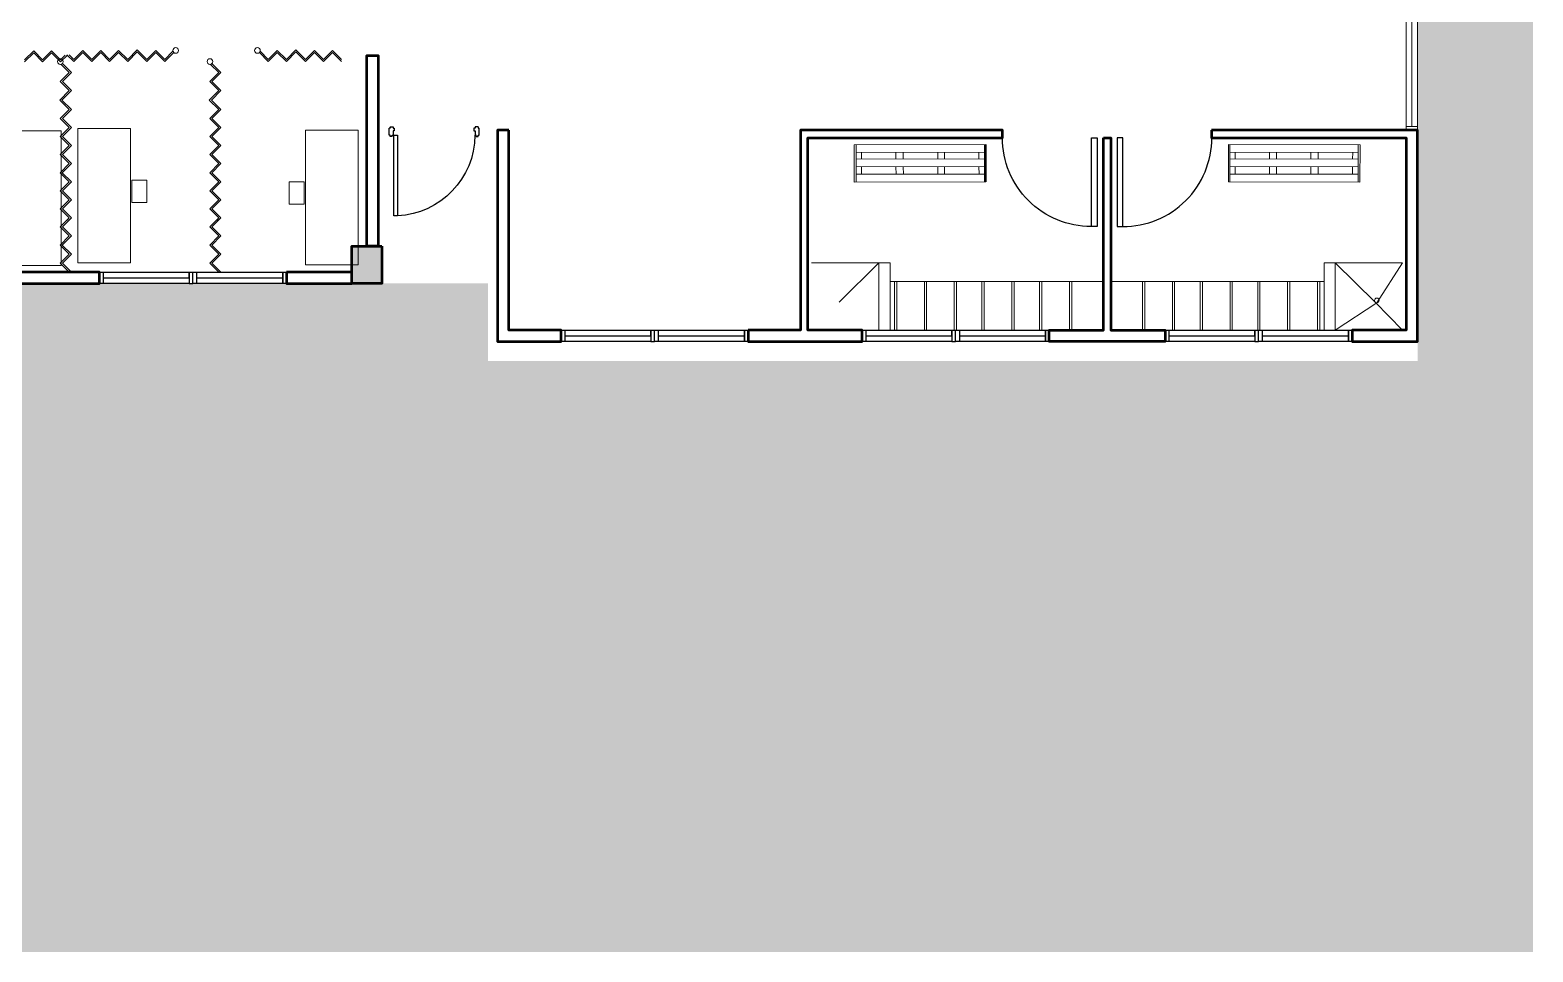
# Model space of a CAD drawing. Header units: millimetres. Extents: x 2508 to 2607, y 837 to 997.
# Drawn here: x 2580.22 to 2600.31, y 836.63 to 848.96 of the extents above; entities that cross this region are included whole.
import ezdxf

# ---------------------------------------------------------------- set-up
doc = ezdxf.new("R2010")
doc.units = ezdxf.units.MM
for name, color, linetype, lineweight in [('COLUMNAS', 255, 'Continuous', 50), ('MOBILIARIO', 181, 'Continuous', 9), ('PAREDES', 7, 'Continuous', 50), ('PISO EST', 250, 'Continuous', 0)]:
    doc.layers.add(name, color=color, linetype=linetype, lineweight=lineweight)
doc.layers.add('PUERT', color=20, linetype='Continuous')
doc.layers.add('VENTANA', color=5, linetype='Continuous')
pattern_1 = [(50, (-142.9073, -102.22134), (0.364369338, -0.03187817), [0.0381, -0.4191]), (355, (-142.9073, -102.22134), (-0.07048565, 0.382113286), [0.03048, -0.33528]), (100.451, (-142.87695, -102.224), (0.293885003, 0.350233376), [0.03238, -0.35618]), (46.1842, (-142.9073, -102.11974), (0.54215808, -0.084084656), [0.05715, -0.62865]), (96.6356, (-142.86213, -102.12675), (0.47480847, 0.49485111), [0.04857, -0.53427]), (351.184, (-142.9073, -102.11974), (0.47480921, 0.49485024), [0.04572, -0.50292]), (21, (-142.8565, -102.14514), (0.30322976, -0.204531037), [0.0381, -0.4191]), (326, (-142.8565, -102.14514), (0.123604057, 0.36837593), [0.03048, -0.33528]), (71.4514, (-142.83124, -102.1622), (0.42683298, 0.163845715), [0.03238, -0.35618]), (37.5, (-142.90731, -102.22134), (0.0061772065, 0.169110078), [0, -0.331216, 0, -0.34036, 0, -0.33655]), (7.5, (-142.90731, -102.22134), (0.133639325, 0.20036115), [0, -0.194056, 0, -0.323596, 0, -0.12827]), (327.5, (-143.0206, -102.22134), (0.2711811903, -0.011457488), [0, -0.127, 0, -0.39624, 0, -0.52578]), (317.5, (-143.0714, -102.22134), (0.296258363, 0.050852982), [0, -0.1651, 0, -0.263144, 0, -0.37338])]

# ---------------------------------------------------------------- blocks, each defined once
blk = doc.blocks.new('WQRY')
at = {"layer": 'VENTANA', "lineweight": 0}
for p, q in [((2750.091, 957.228), (2750.091, 957.078)), ((2750.141, 957.228), (2750.141, 957.078)), ((2750.141, 957.153), (2755.91, 957.153)), ((2755.91, 949.896), (2755.91, 957.153)), ((2755.985, 949.896), (2755.835, 949.896)), ((2755.985, 949.846), (2755.835, 949.846))]:
    blk.add_line(p, q, dxfattribs=at)
blk.add_lwpolyline([(2750.091, 957.228), (2750.091, 957.078), (2755.835, 957.078), (2755.835, 949.846), (2755.985, 949.846), (2755.985, 957.228), (2750.091, 957.228)], dxfattribs=at)
blk = doc.blocks.new('WRTG')
at = {"layer": 'VENTANA'}
for p, q in [((2664.195, 963.898), (2664.195, 964.048)), ((2664.195, 964.048), (2664.245, 964.048)), ((2664.245, 964.048), (2664.245, 963.898)), ((2664.245, 964.048), (2666.645, 964.048)), ((2665.395, 964.048), (2665.395, 963.898)), ((2665.395, 963.973), (2665.395, 964.048)), ((2665.445, 963.898), (2665.445, 964.048)), ((2665.495, 964.048), (2665.495, 963.973)), ((2665.495, 964.048), (2665.495, 963.898)), ((2666.645, 963.898), (2666.645, 964.048)), ((2666.645, 964.048), (2666.695, 964.048)), ((2666.645, 964.048), (2666.645, 963.898)), ((2666.695, 964.048), (2666.695, 963.898)), ((2665.395, 963.898), (2664.195, 963.898)), ((2664.245, 963.973), (2665.395, 963.973)), ((2664.245, 963.973), (2664.245, 963.898)), ((2665.395, 963.898), (2665.445, 963.898)), ((2666.645, 963.898), (2665.445, 963.898)), ((2665.495, 963.973), (2666.645, 963.973)), ((2666.695, 963.898), (2666.645, 963.898))]:
    blk.add_line(p, q, dxfattribs=at)
blk = doc.blocks.new('iiiiip')
at = {"color": 7, "ltscale": 0.8}
for p, q in [((1993.692, 1433.782), (1993.802, 1433.672)), ((1993.71, 1433.792), (1993.83, 1433.672)), ((1993.682, 1433.552), (1993.802, 1433.672)), ((1993.71, 1433.552), (1993.83, 1433.672)), ((1993.674, 1433.304), (1993.802, 1433.432)), ((1993.682, 1433.552), (1993.802, 1433.432)), ((1993.703, 1433.304), (1993.83, 1433.432)), ((1993.71, 1433.552), (1993.83, 1433.432)), ((1993.674, 1433.304), (1993.802, 1433.176)), ((1993.703, 1433.304), (1993.83, 1433.176)), ((1993.682, 1433.056), (1993.802, 1433.176)), ((1993.682, 1433.056), (1993.802, 1432.936)), ((1993.71, 1433.056), (1993.83, 1433.176)), ((1993.71, 1433.056), (1993.83, 1432.936)), ((1993.682, 1432.815), (1993.802, 1432.936)), ((1993.682, 1432.815), (1993.802, 1432.695)), ((1993.71, 1432.815), (1993.83, 1432.936)), ((1993.71, 1432.815), (1993.83, 1432.695)), ((1993.682, 1432.575), (1993.802, 1432.695)), ((1993.682, 1432.575), (1993.802, 1432.455)), ((1993.71, 1432.575), (1993.83, 1432.695)), ((1993.71, 1432.575), (1993.83, 1432.455)), ((1993.679, 1432.332), (1993.802, 1432.455)), ((1993.707, 1432.332), (1993.83, 1432.455)), ((1993.679, 1432.332), (1993.802, 1432.209)), ((1993.682, 1432.089), (1993.802, 1432.209)), ((1993.707, 1432.332), (1993.83, 1432.209)), ((1993.71, 1432.089), (1993.83, 1432.209)), ((1993.682, 1432.089), (1993.802, 1431.968)), ((1993.71, 1432.089), (1993.83, 1431.968)), ((1993.682, 1431.848), (1993.802, 1431.968)), ((1993.682, 1431.848), (1993.802, 1431.728)), ((1993.71, 1431.848), (1993.83, 1431.968)), ((1993.71, 1431.848), (1993.83, 1431.728)), ((1993.682, 1431.608), (1993.802, 1431.728)), ((1993.682, 1431.608), (1993.802, 1431.488)), ((1993.71, 1431.608), (1993.83, 1431.728)), ((1993.71, 1431.608), (1993.83, 1431.488)), ((1993.773, 1431.699), (1993.802, 1431.728)), ((1993.794, 1431.691), (1993.83, 1431.728)), ((1993.679, 1431.365), (1993.802, 1431.488)), ((1993.707, 1431.365), (1993.83, 1431.488)), ((1993.679, 1431.365), (1993.802, 1431.242)), ((1993.682, 1431.122), (1993.802, 1431.242)), ((1993.707, 1431.365), (1993.83, 1431.242)), ((1993.71, 1431.122), (1993.83, 1431.242)), ((1993.682, 1431.122), (1993.802, 1431.001)), ((1993.71, 1431.122), (1993.83, 1431.001))]:
    blk.add_line(p, q, dxfattribs=at)
at = {"color": 7}
blk.add_circle((1993.683, 1433.819), 0.038, dxfattribs=at)
blk = doc.blocks.new('PUERTA1')
at = {"color": 0}
for p, q in [((0.011, 0.078), (0, 0.078)), ((0, 0.078), (0, 0)), ((0.011, 0), (0, 0)), ((0.011, 0.094), (0.011, 0.078)), ((0.033, 0.094), (0.011, 0.094)), ((0.011, -0.017), (0.011, 0)), ((0.033, 0.094), (0.033, 0.078)), ((0.033, 0.078), (0.044, 0.078)), ((0.044, 0.028), (0.044, 0.078)), ((0.056, 0.028), (0.044, 0.028)), ((0.044, -0.017), (0.044, 0)), ((0.044, 0), (0.056, 0)), ((0.056, 0), (0.056, 0.028)), ((0.944, 0), (0.944, 0.028)), ((0.944, 0.028), (0.956, 0.028)), ((0.956, 0), (0.944, 0)), ((0.956, 0.028), (0.956, 0.078)), ((0.967, 0.078), (0.956, 0.078)), ((0.956, -0.017), (0.956, 0)), ((0.967, 0.094), (0.989, 0.094)), ((0.967, 0.094), (0.967, 0.078)), ((0.989, 0.094), (0.989, 0.078)), ((0.989, 0.078), (1, 0.078)), ((0.989, -0.017), (0.989, 0)), ((0.989, 0), (1, 0)), ((1, 0.078), (1, 0)), ((0.011, -0.017), (0.033, -0.017)), ((0.033, -0.017), (0.044, -0.017)), ((0.967, -0.017), (0.956, -0.017)), ((0.989, -0.017), (0.967, -0.017))]:
    blk.add_line(p, q, dxfattribs=at)
blk.add_lwpolyline([(0.092, 0.961), (0.092, 0.978), (0.05, 0.978), (0.05, 0.961), (0.05, 0.078), (0.092, 0.078)], close=True, dxfattribs=at)
for radius in [0.00278, 0.00178]:
    blk.add_circle((0.047, 0.078), radius, dxfattribs=at)
blk.add_arc((0.046, 0.07), 0.909, 0.5159, 87.1384, dxfattribs=at)
blk = doc.blocks.new('A$C6EDE1A4F')
at = {"linetype": 'Continuous'}
blk.add_blockref('PUERTA1', (0, 0.017), dxfattribs=at)

msp = doc.modelspace()

# ---------------------------------------------------------------- hatches: boundary and pattern name
at = {"layer": 'COLUMNAS'}
msp.add_hatch(color=256, dxfattribs=at).paths.add_polyline_path([(2584.924, 846.074), (2584.924, 845.574), (2584.524, 845.574), (2584.524, 846.074)])
at = {"layer": 'PISO EST', "lineweight": 0}
h = msp.add_hatch(dxfattribs=at)
h.set_pattern_fill('AR-CONC', color=256, scale=0.002, style=0)
h.set_pattern_definition(pattern_1)
h.paths.add_polyline_path([(2600.314, 844.537), (2598.771, 844.537), (2598.771, 867.306), (2600.314, 867.306)])
h = msp.add_hatch(dxfattribs=at)
h.set_pattern_fill('AR-CONC', color=256, scale=0.002, style=0)
h.set_pattern_definition(pattern_1)
h.paths.add_polyline_path([(2579.924, 845.574), (2586.344, 845.574), (2586.344, 836.63), (2579.924, 836.63)])
h = msp.add_hatch(dxfattribs=at)
h.set_pattern_fill('AR-CONC', color=256, scale=0.002, style=0)
h.set_pattern_definition(pattern_1)
h.paths.add_polyline_path([(2586.344, 836.63), (2600.314, 836.63), (2600.314, 844.537), (2586.344, 844.537)])

# ---------------------------------------------------------------- linework, layer by layer
at = {"color": 31}
for p, q in [((2592.98, 847.434), (2592.981, 846.934)), ((2592.998, 847.434), (2592.999, 846.934))]:
    msp.add_line(p, q, dxfattribs=at)
at = {"layer": 'COLUMNAS'}
msp.add_lwpolyline([(2584.924, 846.074), (2584.924, 845.574), (2584.524, 845.574), (2584.524, 846.074), (2584.924, 846.074)], dxfattribs=at)
at = {"layer": 'MOBILIARIO', "color": 7, "ltscale": 0.8}
for p, q in [((2581.654, 848.699), (2581.527, 848.571)), ((2581.654, 848.699), (2581.782, 848.571)), ((2583.775, 848.699), (2583.648, 848.571)), ((2583.775, 848.699), (2583.903, 848.571)), ((2580.27, 848.687), (2580.149, 848.566)), ((2580.27, 848.658), (2580.149, 848.538)), ((2580.27, 848.687), (2580.39, 848.566)), ((2580.27, 848.658), (2580.39, 848.538)), ((2580.51, 848.687), (2580.39, 848.566)), ((2580.51, 848.658), (2580.39, 848.538)), ((2580.51, 848.687), (2580.63, 848.566)), ((2580.51, 848.658), (2580.63, 848.538)), ((2580.692, 848.628), (2580.63, 848.566)), ((2580.721, 848.628), (2580.63, 848.538)), ((2580.715, 848.634), (2580.805, 848.543)), ((2580.743, 848.634), (2580.805, 848.571)), ((2580.926, 848.692), (2580.805, 848.571)), ((2580.926, 848.663), (2580.805, 848.543)), ((2580.926, 848.692), (2581.046, 848.571)), ((2580.926, 848.663), (2581.046, 848.543)), ((2581.166, 848.692), (2581.046, 848.571)), ((2581.166, 848.663), (2581.046, 848.543)), ((2581.166, 848.692), (2581.286, 848.571)), ((2581.166, 848.663), (2581.286, 848.543)), ((2581.406, 848.692), (2581.286, 848.571)), ((2581.406, 848.663), (2581.286, 848.543)), ((2581.406, 848.692), (2581.527, 848.571)), ((2581.406, 848.663), (2581.527, 848.543)), ((2581.654, 848.671), (2581.527, 848.543)), ((2581.654, 848.671), (2581.782, 848.543)), ((2581.902, 848.692), (2581.782, 848.571)), ((2581.902, 848.663), (2581.782, 848.543)), ((2581.902, 848.692), (2582.022, 848.571)), ((2581.902, 848.663), (2582.022, 848.543)), ((2582.132, 848.681), (2582.022, 848.571)), ((2582.143, 848.663), (2582.022, 848.543)), ((2583.287, 848.663), (2583.407, 848.543)), ((2583.297, 848.681), (2583.407, 848.571)), ((2583.527, 848.692), (2583.407, 848.571)), ((2583.527, 848.663), (2583.407, 848.543)), ((2583.527, 848.692), (2583.648, 848.571)), ((2583.527, 848.663), (2583.648, 848.543)), ((2583.775, 848.671), (2583.648, 848.543)), ((2583.775, 848.671), (2583.903, 848.543)), ((2584.023, 848.692), (2583.903, 848.571)), ((2584.023, 848.663), (2583.903, 848.543)), ((2584.023, 848.692), (2584.144, 848.571)), ((2584.023, 848.663), (2584.144, 848.543)), ((2584.264, 848.692), (2584.144, 848.571)), ((2584.264, 848.663), (2584.144, 848.543)), ((2584.264, 848.692), (2584.384, 848.571)), ((2584.264, 848.663), (2584.384, 848.543))]:
    msp.add_line(p, q, dxfattribs=at)
at = {"layer": 'MOBILIARIO', "color": 31}
for p, q in [((2591.24, 847.43), (2592.998, 847.434)), ((2591.241, 846.93), (2591.24, 847.43)), ((2591.266, 846.93), (2591.264, 847.43)), ((2592.98, 847.33), (2591.265, 847.326)), ((2591.339, 847.326), (2591.339, 847.238)), ((2591.798, 847.239), (2591.798, 847.327)), ((2591.896, 847.327), (2591.896, 847.239)), ((2592.356, 847.328), (2592.356, 847.24)), ((2592.449, 847.329), (2592.449, 847.241)), ((2592.908, 847.33), (2592.908, 847.242)), ((2596.244, 847.434), (2596.243, 846.934)), ((2598.002, 847.43), (2596.244, 847.434)), ((2596.262, 847.434), (2596.261, 846.934)), ((2596.262, 847.33), (2597.977, 847.326)), ((2596.334, 847.33), (2596.334, 847.242)), ((2596.794, 847.329), (2596.793, 847.241)), ((2596.887, 847.328), (2596.886, 847.24)), ((2597.346, 847.327), (2597.346, 847.239)), ((2597.444, 847.239), (2597.444, 847.327)), ((2597.904, 847.326), (2597.903, 847.238)), ((2597.977, 846.93), (2597.978, 847.43)), ((2598.001, 846.93), (2598.002, 847.43)), ((2592.98, 847.242), (2591.265, 847.238)), ((2592.98, 847.138), (2591.265, 847.134)), ((2591.339, 847.134), (2591.339, 847.034)), ((2591.799, 847.035), (2591.798, 847.135)), ((2591.896, 847.135), (2591.897, 847.035)), ((2592.356, 847.136), (2592.356, 847.036)), ((2592.449, 847.137), (2592.449, 847.037)), ((2592.908, 847.138), (2592.909, 847.038)), ((2596.262, 847.242), (2597.977, 847.238)), ((2596.262, 847.138), (2597.977, 847.134)), ((2596.334, 847.138), (2596.333, 847.038)), ((2596.793, 847.137), (2596.793, 847.037)), ((2596.886, 847.136), (2596.886, 847.036)), ((2597.346, 847.135), (2597.345, 847.035)), ((2597.443, 847.035), (2597.444, 847.135)), ((2597.903, 847.134), (2597.903, 847.034)), ((2592.999, 846.934), (2591.241, 846.93)), ((2592.981, 847.038), (2591.265, 847.034)), ((2596.243, 846.934), (2598.001, 846.93)), ((2596.261, 847.038), (2597.977, 847.034))]:
    msp.add_line(p, q, dxfattribs=at)
at = {"layer": 'MOBILIARIO'}
for p, q in [((2590.671, 845.849), (2591.571, 845.849)), ((2591.571, 845.849), (2591.037, 845.325)), ((2591.571, 845.849), (2591.721, 845.849)), ((2591.571, 844.949), (2591.571, 845.849)), ((2591.721, 844.949), (2591.721, 845.849)), ((2597.671, 845.849), (2597.521, 845.849)), ((2597.521, 844.949), (2597.521, 845.849)), ((2597.671, 845.849), (2598.205, 845.325)), ((2597.671, 844.949), (2597.671, 845.849)), ((2598.571, 845.849), (2597.671, 845.849)), ((2598.571, 845.849), (2598.227, 845.316)), ((2594.571, 845.599), (2591.721, 845.599)), ((2591.778, 845.599), (2591.778, 844.949)), ((2591.808, 845.599), (2591.808, 844.949)), ((2592.178, 845.599), (2592.178, 844.949)), ((2592.208, 845.599), (2592.208, 844.949)), ((2592.578, 845.599), (2592.578, 844.949)), ((2592.608, 845.599), (2592.608, 844.949)), ((2592.948, 845.599), (2592.948, 844.949)), ((2592.978, 845.599), (2592.978, 844.949)), ((2592.978, 845.599), (2592.978, 844.949)), ((2593.348, 845.599), (2593.348, 844.949)), ((2593.348, 845.599), (2593.348, 844.949)), ((2593.378, 845.599), (2593.378, 844.949)), ((2593.378, 845.599), (2593.378, 844.949)), ((2593.718, 845.599), (2593.718, 844.949)), ((2593.748, 845.599), (2593.748, 844.949)), ((2593.748, 845.599), (2593.748, 844.949)), ((2594.118, 845.599), (2594.118, 844.949)), ((2594.148, 845.599), (2594.148, 844.949)), ((2594.671, 845.599), (2597.521, 845.599)), ((2595.094, 845.599), (2595.094, 844.949)), ((2595.124, 845.599), (2595.124, 844.949)), ((2595.494, 845.599), (2595.494, 844.949)), ((2595.494, 845.599), (2595.494, 844.949)), ((2595.524, 845.599), (2595.524, 844.949)), ((2595.864, 845.599), (2595.864, 844.949)), ((2595.864, 845.599), (2595.864, 844.949)), ((2595.894, 845.599), (2595.894, 844.949)), ((2595.894, 845.599), (2595.894, 844.949)), ((2596.264, 845.599), (2596.264, 844.949)), ((2596.264, 845.599), (2596.264, 844.949)), ((2596.294, 845.599), (2596.294, 844.949)), ((2596.634, 845.599), (2596.634, 844.949)), ((2596.664, 845.599), (2596.664, 844.949)), ((2597.034, 845.599), (2597.034, 844.949)), ((2597.064, 845.599), (2597.064, 844.949)), ((2597.434, 845.599), (2597.434, 844.949)), ((2597.464, 845.599), (2597.464, 844.949)), ((2598.227, 845.316), (2597.671, 844.949)), ((2598.205, 845.325), (2598.571, 844.949))]:
    msp.add_line(p, q, dxfattribs=at)
for points in [[(2580.639, 847.614), (2579.933, 847.614), (2579.933, 845.816), (2580.639, 845.816)], [(2580.86, 847.645), (2581.566, 847.645), (2581.566, 845.848), (2580.86, 845.848)], [(2584.608, 847.623), (2583.902, 847.623), (2583.902, 845.825), (2584.608, 845.825)], [(2581.582, 846.957), (2581.783, 846.957), (2581.783, 846.657), (2581.582, 846.657)], [(2583.886, 846.934), (2583.685, 846.934), (2583.685, 846.635), (2583.886, 846.635)]]:
    msp.add_lwpolyline(points, close=True, dxfattribs=at)
at = {"layer": 'MOBILIARIO', "color": 7}
for centre in [(2582.169, 848.691), (2583.261, 848.691)]:
    msp.add_circle(centre, 0.038, dxfattribs=at)
at = {"layer": 'MOBILIARIO'}
msp.add_circle((2598.227, 845.347), 0.0306, dxfattribs=at)
at = {"layer": 'PAREDES'}
for points in [[(2584.874, 846.074), (2584.724, 846.074), (2584.724, 848.624), (2584.874, 848.625), (2584.874, 846.074)], [(2586.621, 847.624), (2586.471, 847.624), (2586.471, 844.799), (2587.321, 844.799), (2587.321, 844.949), (2586.621, 844.949), (2586.621, 847.624)], [(2589.821, 844.949), (2589.821, 844.799), (2591.346, 844.799), (2591.346, 844.949), (2590.621, 844.949), (2590.621, 847.524), (2593.221, 847.524), (2593.221, 847.624), (2590.521, 847.624), (2590.521, 844.949), (2589.821, 844.949)], [(2594.571, 847.524), (2594.671, 847.524), (2594.671, 844.949), (2595.396, 844.949), (2595.396, 844.799), (2593.846, 844.799), (2593.846, 844.949), (2594.571, 844.949), (2594.571, 847.524)], [(2596.017, 847.624), (2596.017, 847.524), (2598.621, 847.524), (2598.621, 844.949), (2597.896, 844.949), (2597.896, 844.799), (2598.771, 844.799), (2598.771, 847.624), (2596.017, 847.624)], [(2570.924, 845.724), (2570.924, 845.574), (2573.724, 845.574), (2573.724, 841.574), (2573.824, 841.574), (2573.824, 845.574), (2579.824, 845.574), (2579.824, 841.674), (2577.024, 841.674), (2577.024, 841.574), (2576.624, 841.574), (2576.624, 841.674), (2575.024, 841.674), (2575.024, 841.574), (2579.924, 841.574), (2579.924, 845.574), (2581.149, 845.574), (2581.149, 845.724), (2577.024, 845.724), (2577.024, 845.574), (2576.624, 845.574), (2576.624, 845.724), (2570.924, 845.724), (2570.924, 845.574)], [(2583.649, 845.724), (2583.649, 845.574), (2584.524, 845.574), (2584.524, 845.724), (2583.649, 845.724)]]:
    msp.add_lwpolyline(points, dxfattribs=at)
at = {"layer": 'PUERT'}
for points in [[(2594.411, 846.334), (2594.411, 847.524), (2594.486, 847.524), (2594.486, 846.334), (2594.411, 846.334, -0.414214), (2593.221, 847.524, -0.414214)], [(2594.831, 846.334), (2594.831, 847.524), (2594.756, 847.524), (2594.756, 846.334), (2594.831, 846.334, 0.414214), (2596.021, 847.524, 0.414214)]]:
    msp.add_lwpolyline(points, format="xyb", dxfattribs=at)

# ---------------------------------------------------------------- block references
at = {"color": 3, "lineweight": 0}
for name, p in [('WQRY', (-157.214, -102.221)), ('WRTG', (-83.046, -118.324)), ('WRTG', (-76.874, -119.099)), ('WRTG', (-72.849, -119.099)), ('WRTG', (-68.799, -119.099))]:
    msp.add_blockref(name, p, dxfattribs=at)
at = {"layer": 'MOBILIARIO'}
for p in [(586.944, -585.277), (588.944, -585.277)]:
    msp.add_blockref('iiiiip', p, dxfattribs=at)
at = {"layer": 'PUERT', "xscale": -1.200027015500382, "yscale": 1.200027015500382, "zscale": 1.200027015500382, "rotation": 180}
msp.add_blockref('A$C6EDE1A4F', (2585.024, 847.671), dxfattribs=at)

doc.saveas('drawing.dxf')
